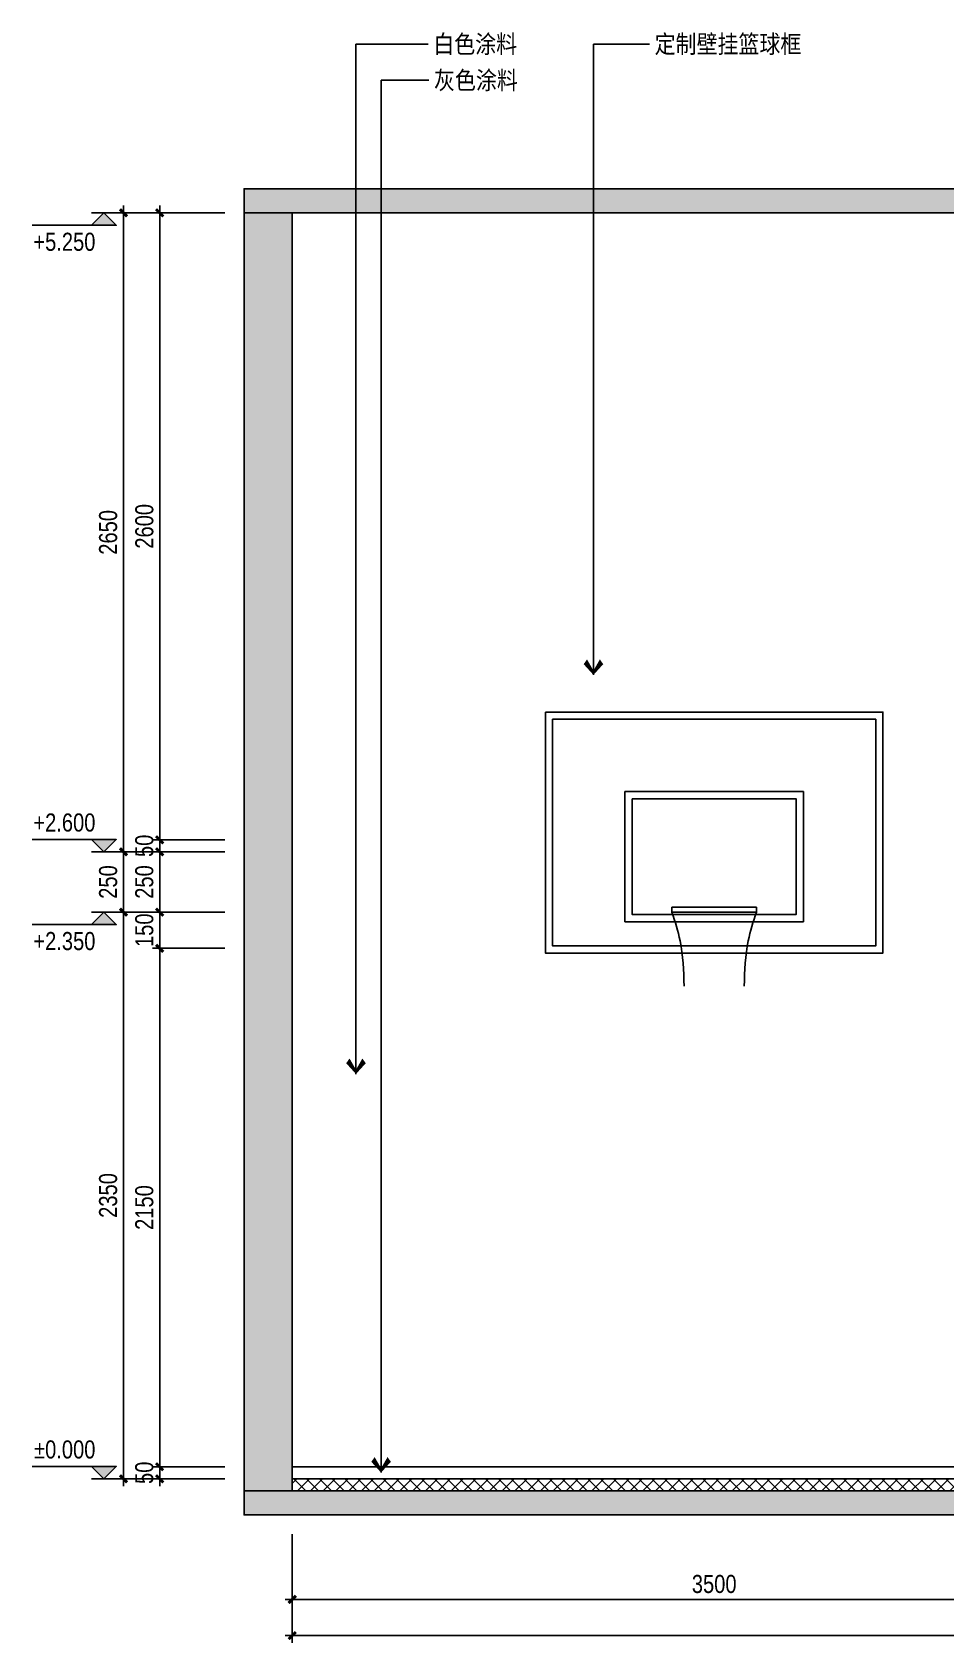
# Model space of a CAD drawing. Extents: x 468514 to 728049, y -74127 to 69080.
# Drawn here: x 554888 to 558677, y 37961 to 44640 of the extents above; entities that cross this region are included whole.
import ezdxf
from ezdxf.enums import TextEntityAlignment as Align

# ---------------------------------------------------------------- set-up
doc = ezdxf.new("R2010")
doc.units = 0
doc.header["$LTSCALE"] = 500
doc.header["$MEASUREMENT"] = 0
doc.layers.get('Defpoints').update_dxf_attribs({"color": 229})
for name, color, linetype in [('E 立面墙体', 245, 'Continuous'), ('E 立面家具、洁具', 153, 'Continuous'), ('E 立面材料分格线', 8, 'Continuous'), ('E 立面标注尺寸', 9, 'Continuous'), ('E 立面装饰完成线', 225, 'Continuous')]:
    doc.layers.add(name, color=color, linetype=linetype)
doc.styles.add('PDC DIM', font='PMingLiU-ExtB.ttf', dxfattribs={"width": 0.85})
doc.styles.add('Xref-标准套房C$0$黑体', font='simhei.ttf')
doc.dimstyles.new('PDC-A2', dxfattribs={"dimscale": 0, "dimtxt": 2.5, "dimasz": 1, "dimexe": 1, "dimexo": 1, "dimgap": 0.7, "dimtad": 1, "dimdec": 0, "dimtxsty": 'PDC DIM', "dimblk": 'ARCHTICK', "dimcen": 1, "dimdle": 1, "dimclrd": 8, "dimclre": 8, "dimclrt": 9, "dimadec": 0, "dimazin": 0, "dimtfac": 1, "dimtdec": 0, "dimtix": 1, "dimtmove": 2, "dimatfit": 3, "dimldrblk": 'PDC A2 T R', "dimfxl": 10, "dimfxlon": 1, "dimarcsym": 0})

# ---------------------------------------------------------------- blocks, each defined once
blk = doc.blocks.new('_ArchTick')
at = {"color": 0, "linetype": 'ByBlock', "const_width": 0.4}
blk.add_lwpolyline([(-0.5, -0.5), (0.5, 0.5)], dxfattribs=at)
blk = doc.blocks.new('*D1299')
at = {"layer": 'Defpoints', "color": 0}
for p in [(555966.7, 38441), (559466.7, 38411), (555966.7, 38141)]:
    blk.add_point(p, dxfattribs=at)
at = {"layer": 'E 立面标注尺寸', "color": 8, "lineweight": -2}
for p, q in [((555966.7, 38411), (555966.7, 38111)), ((559466.7, 38381), (559466.7, 38111)), ((559496.7, 38141), (555936.7, 38141))]:
    blk.add_line(p, q, dxfattribs=at)
at = {"layer": 'E 立面标注尺寸', "color": 8, "lineweight": -2, "xscale": 29.99999882274668, "yscale": 29.99999882274668, "zscale": 29.99999882274668, "rotation": 180}
blk.add_blockref('_ArchTick', (555966.7, 38141), dxfattribs=at)
at = {"layer": 'E 立面标注尺寸', "color": 8, "lineweight": -2, "xscale": 29.99999882274668, "yscale": 29.99999882274668, "zscale": 29.99999882274668}
blk.add_blockref('_ArchTick', (559466.7, 38141), dxfattribs=at)
at = {"layer": 'E 立面标注尺寸', "color": 9, "insert": (557716.7, 38204.5), "char_height": 75, "attachment_point": 5, "style": 'PDC DIM'}
blk.add_mtext('3500', dxfattribs=at)
blk = doc.blocks.new('PDC A2 T R')
at = {"color": 0, "linetype": 'ByBlock'}
blk.add_line((0, 0), (-2, 0), dxfattribs=at)
for points in [[(-2.15, 0.89), (-1.49, 1.35), (-0.6, 0), (0, 0)], [(-2.15, -0.89), (-1.49, -1.35), (-0.6, 0), (0, 0)]]:
    blk.add_solid(points, dxfattribs=at)
blk = doc.blocks.new('*D1300')
at = {"layer": 'Defpoints', "color": 0, "transparency": 16777216}
for p in [(555966.7, 38441), (562366.7, 38441), (562366.7, 37991)]:
    blk.add_point(p, dxfattribs=at)
at = {"layer": 'E 立面标注尺寸', "color": 8, "lineweight": -2, "transparency": 16777216}
for p, q in [((555966.7, 38291), (555966.7, 37961)), ((562366.7, 38291), (562366.7, 37961)), ((555936.7, 37991), (562396.7, 37991))]:
    blk.add_line(p, q, dxfattribs=at)
at = {"layer": 'E 立面标注尺寸', "color": 8, "lineweight": -2, "transparency": 16777216, "xscale": 29.99999882274668, "yscale": 29.99999882274668, "zscale": 29.99999882274668, "rotation": 180}
blk.add_blockref('_ArchTick', (555966.7, 37991), dxfattribs=at)
at = {"layer": 'E 立面标注尺寸', "color": 8, "lineweight": -2, "transparency": 16777216, "xscale": 29.99999882274668, "yscale": 29.99999882274668, "zscale": 29.99999882274668}
blk.add_blockref('_ArchTick', (562366.7, 37991), dxfattribs=at)
at = {"layer": 'E 立面标注尺寸', "color": 9, "transparency": 16777216, "insert": (559166.7, 38054.2), "char_height": 75, "attachment_point": 5, "style": 'PDC DIM'}
blk.add_mtext('6400', dxfattribs=at)
blk = doc.blocks.new('*D1301')
at = {"layer": 'Defpoints', "color": 0, "transparency": 16777216}
for p in [(555416.7, 38691), (555716.7, 38691), (555716.7, 38641)]:
    blk.add_point(p, dxfattribs=at)
at = {"layer": 'E 立面标注尺寸', "color": 8, "lineweight": -2, "transparency": 16777216}
for p, q in [((555686.7, 38691), (555386.7, 38691)), ((555416.7, 38691), (555416.7, 38721)), ((555416.7, 38641), (555416.7, 38691)), ((555686.7, 38641), (555386.7, 38641)), ((555416.7, 38641), (555416.7, 38611))]:
    blk.add_line(p, q, dxfattribs=at)
at = {"layer": 'E 立面标注尺寸', "color": 8, "lineweight": -2, "transparency": 16777216, "xscale": 29.99999882274668, "yscale": 29.99999882274668, "zscale": 29.99999882274668}
for p, rotation in [((555416.7, 38691), 270), ((555416.7, 38641), 90)]:
    blk.add_blockref('_ArchTick', p, dxfattribs=dict(at, rotation=rotation))
at = {"layer": 'E 立面标注尺寸', "color": 9, "transparency": 16777216, "insert": (555353.2, 38666), "char_height": 75, "attachment_point": 5, "rotation": 90, "style": 'PDC DIM'}
blk.add_mtext('50', dxfattribs=at)
blk = doc.blocks.new('*D1302')
at = {"layer": 'Defpoints', "color": 0}
for p in [(555416.7, 40841), (555716.7, 40841), (555716.7, 38691)]:
    blk.add_point(p, dxfattribs=at)
at = {"layer": 'E 立面标注尺寸', "color": 8, "lineweight": -2}
for p, q in [((555686.7, 40841), (555386.7, 40841)), ((555416.7, 38661), (555416.7, 40871)), ((555686.7, 38691), (555386.7, 38691))]:
    blk.add_line(p, q, dxfattribs=at)
at = {"layer": 'E 立面标注尺寸', "color": 8, "lineweight": -2, "xscale": 29.99999882274668, "yscale": 29.99999882274668, "zscale": 29.99999882274668}
for p, rotation in [((555416.7, 40841), 90), ((555416.7, 38691), 270)]:
    blk.add_blockref('_ArchTick', p, dxfattribs=dict(at, rotation=rotation))
at = {"layer": 'E 立面标注尺寸', "color": 9, "insert": (555353.2, 39766), "char_height": 75, "attachment_point": 5, "rotation": 90, "style": 'PDC DIM'}
blk.add_mtext('2150', dxfattribs=at)
blk = doc.blocks.new('*D1303')
at = {"layer": 'Defpoints', "color": 0}
for p in [(555416.7, 40991), (555716.7, 40991), (555716.7, 40841)]:
    blk.add_point(p, dxfattribs=at)
at = {"layer": 'E 立面标注尺寸', "color": 8, "lineweight": -2}
for p, q in [((555416.7, 40991), (555416.7, 41021)), ((555686.7, 40991), (555386.7, 40991)), ((555416.7, 40841), (555416.7, 40991)), ((555686.7, 40841), (555386.7, 40841)), ((555416.7, 40841), (555416.7, 40811))]:
    blk.add_line(p, q, dxfattribs=at)
at = {"layer": 'E 立面标注尺寸', "color": 8, "lineweight": -2, "xscale": 29.99999882274668, "yscale": 29.99999882274668, "zscale": 29.99999882274668}
for p, rotation in [((555416.7, 40991), 270), ((555416.7, 40841), 90)]:
    blk.add_blockref('_ArchTick', p, dxfattribs=dict(at, rotation=rotation))
at = {"layer": 'E 立面标注尺寸', "color": 9, "insert": (555353.2, 40916), "char_height": 75, "attachment_point": 5, "rotation": 90, "style": 'PDC DIM'}
blk.add_mtext('150', dxfattribs=at)
blk = doc.blocks.new('*D1304')
at = {"layer": 'Defpoints', "color": 0}
for p in [(555416.7, 41241), (555716.7, 41241), (555716.7, 40991)]:
    blk.add_point(p, dxfattribs=at)
at = {"layer": 'E 立面标注尺寸', "color": 8, "lineweight": -2}
for p, q in [((555686.7, 41241), (555386.7, 41241)), ((555416.7, 40961), (555416.7, 41271)), ((555686.7, 40991), (555386.7, 40991))]:
    blk.add_line(p, q, dxfattribs=at)
at = {"layer": 'E 立面标注尺寸', "color": 8, "lineweight": -2, "xscale": 29.99999882274668, "yscale": 29.99999882274668, "zscale": 29.99999882274668}
for p, rotation in [((555416.7, 41241), 90), ((555416.7, 40991), 270)]:
    blk.add_blockref('_ArchTick', p, dxfattribs=dict(at, rotation=rotation))
at = {"layer": 'E 立面标注尺寸', "color": 9, "insert": (555353.2, 41116), "char_height": 75, "attachment_point": 5, "rotation": 90, "style": 'PDC DIM'}
blk.add_mtext('250', dxfattribs=at)
blk = doc.blocks.new('*D1305')
at = {"layer": 'Defpoints', "color": 0}
for p in [(555416.7, 41291), (555716.7, 41291), (555716.7, 41241)]:
    blk.add_point(p, dxfattribs=at)
at = {"layer": 'E 立面标注尺寸', "color": 8, "lineweight": -2}
for p, q in [((555686.7, 41291), (555386.7, 41291)), ((555416.7, 41291), (555416.7, 41321)), ((555416.7, 41241), (555416.7, 41291)), ((555686.7, 41241), (555386.7, 41241)), ((555416.7, 41241), (555416.7, 41211))]:
    blk.add_line(p, q, dxfattribs=at)
at = {"layer": 'E 立面标注尺寸', "color": 8, "lineweight": -2, "xscale": 29.99999882274668, "yscale": 29.99999882274668, "zscale": 29.99999882274668}
for p, rotation in [((555416.7, 41291), 270), ((555416.7, 41241), 90)]:
    blk.add_blockref('_ArchTick', p, dxfattribs=dict(at, rotation=rotation))
at = {"layer": 'E 立面标注尺寸', "color": 9, "insert": (555353.2, 41266), "char_height": 75, "attachment_point": 5, "rotation": 90, "style": 'PDC DIM'}
blk.add_mtext('50', dxfattribs=at)
blk = doc.blocks.new('*D1306')
at = {"layer": 'Defpoints', "color": 0}
for p in [(555416.7, 43891), (555716.7, 43891), (555716.7, 41291)]:
    blk.add_point(p, dxfattribs=at)
at = {"layer": 'E 立面标注尺寸', "color": 8, "lineweight": -2}
for p, q in [((555686.7, 43891), (555386.7, 43891)), ((555416.7, 41261), (555416.7, 43921)), ((555686.7, 41291), (555386.7, 41291))]:
    blk.add_line(p, q, dxfattribs=at)
at = {"layer": 'E 立面标注尺寸', "color": 8, "lineweight": -2, "xscale": 29.99999882274668, "yscale": 29.99999882274668, "zscale": 29.99999882274668}
for p, rotation in [((555416.7, 43891), 90), ((555416.7, 41291), 270)]:
    blk.add_blockref('_ArchTick', p, dxfattribs=dict(at, rotation=rotation))
at = {"layer": 'E 立面标注尺寸', "color": 9, "insert": (555353.4, 42591), "char_height": 75, "attachment_point": 5, "rotation": 90, "style": 'PDC DIM'}
blk.add_mtext('2600', dxfattribs=at)
blk = doc.blocks.new('*D1307')
at = {"layer": 'Defpoints', "color": 0}
for p in [(555266.7, 40991), (555716.7, 40991), (555716.7, 38641)]:
    blk.add_point(p, dxfattribs=at)
at = {"layer": 'E 立面标注尺寸', "color": 8, "lineweight": -2}
for p, q in [((555266.7, 38611), (555266.7, 41021)), ((555566.7, 40991), (555236.7, 40991)), ((555566.7, 38641), (555236.7, 38641))]:
    blk.add_line(p, q, dxfattribs=at)
at = {"layer": 'E 立面标注尺寸', "color": 8, "lineweight": -2, "xscale": 29.99999882274668, "yscale": 29.99999882274668, "zscale": 29.99999882274668}
for p, rotation in [((555266.7, 40991), 90), ((555266.7, 38641), 270)]:
    blk.add_blockref('_ArchTick', p, dxfattribs=dict(at, rotation=rotation))
at = {"layer": 'E 立面标注尺寸', "color": 9, "insert": (555203.2, 39816), "char_height": 75, "attachment_point": 5, "rotation": 90, "style": 'PDC DIM'}
blk.add_mtext('2350', dxfattribs=at)
blk = doc.blocks.new('*D1308')
at = {"layer": 'Defpoints', "color": 0}
for p in [(555266.7, 41241), (555716.7, 41241), (555716.7, 40991)]:
    blk.add_point(p, dxfattribs=at)
at = {"layer": 'E 立面标注尺寸', "color": 8, "lineweight": -2}
for p, q in [((555566.7, 41241), (555236.7, 41241)), ((555266.7, 40961), (555266.7, 41271)), ((555566.7, 40991), (555236.7, 40991))]:
    blk.add_line(p, q, dxfattribs=at)
at = {"layer": 'E 立面标注尺寸', "color": 8, "lineweight": -2, "xscale": 29.99999882274668, "yscale": 29.99999882274668, "zscale": 29.99999882274668}
for p, rotation in [((555266.7, 41241), 90), ((555266.7, 40991), 270)]:
    blk.add_blockref('_ArchTick', p, dxfattribs=dict(at, rotation=rotation))
at = {"layer": 'E 立面标注尺寸', "color": 9, "insert": (555203.2, 41116), "char_height": 75, "attachment_point": 5, "rotation": 90, "style": 'PDC DIM'}
blk.add_mtext('250', dxfattribs=at)
blk = doc.blocks.new('*D1309')
at = {"layer": 'Defpoints', "color": 0}
for p in [(555266.7, 43891), (555716.7, 43891), (555716.7, 41241)]:
    blk.add_point(p, dxfattribs=at)
at = {"layer": 'E 立面标注尺寸', "color": 8, "lineweight": -2}
for p, q in [((555566.7, 43891), (555236.7, 43891)), ((555266.7, 41211), (555266.7, 43921)), ((555566.7, 41241), (555236.7, 41241))]:
    blk.add_line(p, q, dxfattribs=at)
at = {"layer": 'E 立面标注尺寸', "color": 8, "lineweight": -2, "xscale": 29.99999882274668, "yscale": 29.99999882274668, "zscale": 29.99999882274668}
for p, rotation in [((555266.7, 43891), 90), ((555266.7, 41241), 270)]:
    blk.add_blockref('_ArchTick', p, dxfattribs=dict(at, rotation=rotation))
at = {"layer": 'E 立面标注尺寸', "color": 9, "insert": (555203.2, 42566), "char_height": 75, "attachment_point": 5, "rotation": 90, "style": 'PDC DIM'}
blk.add_mtext('2650', dxfattribs=at)
blk = doc.blocks.new('A$C37DB5113')
blk.add_hatch(color=256).paths.add_polyline_path([(150, 75), (75, 0), (0, 75)])
for p, q in [((0, 75), (510, 75)), ((0, 75), (75, 0)), ((150, 75), (75, 0)), ((0, 0), (150, 0))]:
    blk.add_line(p, q)
blk.add_lwpolyline([(150, 75), (75, 0), (0, 75), (150, 75)])
at = {"style": 'Xref-标准套房C$0$黑体', "width": 0.8}
blk.add_attdef('%%P0.000', text='', height=105, dxfattribs=at).set_placement((510, 75), align=Align.BOTTOM_RIGHT)

msp = doc.modelspace()

# ---------------------------------------------------------------- hatches: boundary and pattern name
at = {"layer": 'E 立面墙体'}
h = msp.add_hatch(color=250, dxfattribs=at)
h.dxf.hatch_style = 1
h.paths.add_polyline_path([(555766.7, 43891), (562466.7, 43891), (562466.7, 43991), (555766.7, 43991)])
h = msp.add_hatch(dxfattribs=at)
h.set_pattern_fill('钢筋混凝土', color=250, scale=10, pattern_type=2)
h.set_pattern_definition([(45, (31244.214, 0), (-35.355339, 35.355339), []), (50, (31244.214, 0), (71.726018, -6.2752135), [7.5, -82.5]), (355, (31244.214, 0), (-13.875133, 75.219213), [6, -66]), (100.4514, (31250.19, -0.52), (57.850938, 68.943954), [6.374019, -70.114211]), (46.1842, (31244.21, 20), (106.724105, -16.551901), [11.25, -123.75]), (96.6356, (31253.11, 18.62), (93.46627, 97.411787), [9.561029, -105.1713]), (351.1842, (31244.21, 20), (93.466195, 97.41186), [9, -99]), (21, (31254.214, 15), (59.690705, -40.261889), [7.5, -82.5]), (326, (31254.214, 15), (24.331533, 72.515005), [6, -66]), (71.4514, (31259.19, 11.645), (84.022263, 32.25305), [6.374019, -70.114211]), (37.5, (31244.214, 0), (1.2159855, 33.2893854), [0.5, -65.2, 0.5, -67, 0.5, -66.25]), (7.5, (31244.214, 0), (26.3069537, 39.4411712), [0.5, -38.2, 0.5, -63.7, 0.5, -25.25]), (327.5, (31221.914, 0), (53.3822436, -2.2554872), [0.5, -25, 0.5, -78, 0.5, -103.5]), (317.5, (31211.914, 0), (58.318617, 10.0104982), [0.5, -32.5, 0.5, -51.8, 0.5, -73.5])])
h.paths.add_polyline_path([(555766.7, 38591), (555966.7, 38591), (555966.7, 43891), (555766.7, 43891)])
h = msp.add_hatch(dxfattribs=at)
h.set_pattern_fill('ANSI37', color=250, scale=300)
h.set_pattern_definition([(45, (31244.214, 0), (-26.5165043, 26.5165043), []), (135, (31244.214, 0), (-26.5165043, -26.5165043), [])])
h.paths.add_polyline_path([(555966.7, 38591), (562366.7, 38591), (562366.7, 38641), (555966.7, 38641)])
h = msp.add_hatch(color=250, dxfattribs=at)
h.dxf.hatch_style = 1
h.paths.add_polyline_path([(562466.7, 38491), (555766.7, 38491), (555766.7, 38591), (562466.7, 38591)])

# ---------------------------------------------------------------- linework, layer by layer
for points in [[(555766.7, 43891), (562466.7, 43891), (562466.7, 43991), (555766.7, 43991)], [(555766.7, 38591), (555966.7, 38591), (555966.7, 43891), (555766.7, 43891)], [(562466.7, 38491), (555766.7, 38491), (555766.7, 38591), (562466.7, 38591)]]:
    msp.add_lwpolyline(points, close=True, dxfattribs=at)
at = {"layer": 'E 立面家具、洁具'}
msp.add_line((560466.7, 38691), (555966.7, 38691), dxfattribs=at)
for points in [[(557016.7, 41821), (558416.7, 41821), (558416.7, 40821), (557016.7, 40821)], [(557046.7, 41791), (558386.7, 41791), (558386.7, 40851), (557046.7, 40851)], [(557346.7, 41491), (558086.7, 41491), (558086.7, 40951), (557346.7, 40951)], [(557376.7, 41461), (558056.7, 41461), (558056.7, 40981), (557376.7, 40981)], [(557541.7, 41011), (557891.7, 41011), (557891.7, 40991), (557541.7, 40991)]]:
    msp.add_lwpolyline(points, close=True, dxfattribs=at)
at = {"layer": 'E 立面材料分格线'}
for points in [[(557541.7, 40991), (557575.3, 40872), (557592.3, 40684.5)], [(557891.7, 40991), (557858, 40872), (557841, 40684.5)]]:
    msp.add_spline(points, degree=3, dxfattribs=at)
at = {"layer": 'E 立面装饰完成线'}
msp.add_lwpolyline([(555966.7, 38591), (562366.7, 38591), (562366.7, 38641), (555966.7, 38641)], close=True, dxfattribs=at)

# ---------------------------------------------------------------- block references
at = {"layer": 'E 立面标注尺寸'}
ref = msp.add_blockref('A$C37DB5113', (555236.7, 43891), dxfattribs=dict(at, xscale=0.6836043956309368, yscale=0.6836043956309368, zscale=0.6836043956309368, rotation=180))
ref.add_attrib('%%P0.000', '+5.250', dxfattribs={"layer": '0', "height": 75, "rotation": 0, "style": 'PDC DIM', "width": 0.85}).set_placement((555150.2, 43711.1), align=Align.BOTTOM_RIGHT)
ref = msp.add_blockref('A$C37DB5113', (555236.7, 41241), dxfattribs=dict(at, xscale=-0.6836043956309368, yscale=0.6836043956354843, zscale=0.6836043956331337))
ref.add_attrib('%%P0.000', '+2.600', dxfattribs={"layer": '0', "height": 75, "rotation": 360, "style": 'PDC DIM', "width": 0.85}).set_placement((555150.2, 41302.8), align=Align.BOTTOM_RIGHT)
ref = msp.add_blockref('A$C37DB5113', (555236.7, 40991), dxfattribs=dict(at, xscale=0.6836043956309368, yscale=0.6836043956309368, zscale=0.6836043956309368, rotation=180))
ref.add_attrib('%%P0.000', '+2.350', dxfattribs={"layer": '0', "height": 75, "rotation": 0, "style": 'PDC DIM', "width": 0.85}).set_placement((555150.2, 40811.1), align=Align.BOTTOM_RIGHT)
ref = msp.add_blockref('A$C37DB5113', (555236.7, 38641), dxfattribs=dict(at, xscale=-0.6836043956309368, yscale=0.6836043956354843, zscale=0.6836043956331337))
ref.add_attrib('%%P0.000', '%%p0.000', dxfattribs={"layer": '0', "height": 75, "rotation": 360, "style": 'PDC DIM', "width": 0.85}).set_placement((555150.2, 38702.8), align=Align.BOTTOM_RIGHT)

# ---------------------------------------------------------------- texts
at = {"layer": 'E 立面标注尺寸', "color": 9, "char_height": 75, "attachment_point": 1, "style": 'PDC DIM'}
for s, insert in [('白色涂料', (556551.5, 44628.5)), ('定制壁挂篮球框', (557469.6, 44628.5)), ('{\\fPMingLiU|b0|i0|c136|p18;灰色涂料}', (556554.4, 44478.5))]:
    msp.add_mtext(s, dxfattribs=dict(at, insert=insert))

# ---------------------------------------------------------------- dimensions: what is measured, and where the dimension line sits
at = {"layer": 'E 立面标注尺寸'}
for base, p1, p2, picture, middle in [((555266.7, 43891), (555716.7, 41241), (555716.7, 43891), '*D1309', (555203.2, 42566)), ((555416.7, 43891), (555716.7, 41291), (555716.7, 43891), '*D1306', (555353.4, 42591)), ((555416.7, 41291), (555716.7, 41241), (555716.7, 41291), '*D1305', (555353.2, 41266)), ((555266.7, 41241), (555716.7, 40991), (555716.7, 41241), '*D1308', (555203.2, 41116)), ((555416.7, 41241), (555716.7, 40991), (555716.7, 41241), '*D1304', (555353.2, 41116)), ((555266.7, 40991), (555716.7, 38641), (555716.7, 40991), '*D1307', (555203.2, 39816)), ((555416.7, 40991), (555716.7, 40841), (555716.7, 40991), '*D1303', (555353.2, 40916)), ((555416.7, 40841), (555716.7, 38691), (555716.7, 40841), '*D1302', (555353.2, 39766)), ((555416.7, 38691), (555716.7, 38641), (555716.7, 38691), '*D1301', (555353.2, 38666))]:
    dim = msp.add_linear_dim(base=base, p1=p1, p2=p2, angle=90, dimstyle='PDC-A2', override={"dimscale": 29.999999}, dxfattribs=at)
    dim.commit()
    dim.dimension.update_dxf_attribs({"geometry": picture, "text_midpoint": middle})
for base, p1, p2, picture, middle in [((555966.7, 38141), (559466.7, 38411), (555966.7, 38441), '*D1299', (557716.7, 38204.5)), ((562366.7, 37991), (555966.7, 38441), (562366.7, 38441), '*D1300', (559166.7, 38054.2))]:
    dim = msp.add_linear_dim(base=base, p1=p1, p2=p2, dimstyle='PDC-A2', override={"dimscale": 29.999999}, dxfattribs=at)
    dim.commit()
    dim.dimension.update_dxf_attribs({"geometry": picture, "text_midpoint": middle})

# ---------------------------------------------------------------- leaders
at = {"layer": 'E 立面标注尺寸', "annotation_type": 0, "has_hookline": 1, "hookline_direction": 0}
for points, text_width in [([(556230.9, 40319.7), (556230.9, 44591), (556530.5, 44591)], 344.7), ([(557215.9, 41974.7), (557215.9, 44591), (557448.6, 44591)], 629), ([(556335.1, 38666.8), (556335.1, 44441), (556533.4, 44441)], 357.2)]:
    msp.add_leader(points, dimstyle='PDC-A2', override={"dimscale": 29.999999, "dimtad": 0}, dxfattribs=dict(at, text_width=text_width))

doc.saveas('drawing.dxf')
